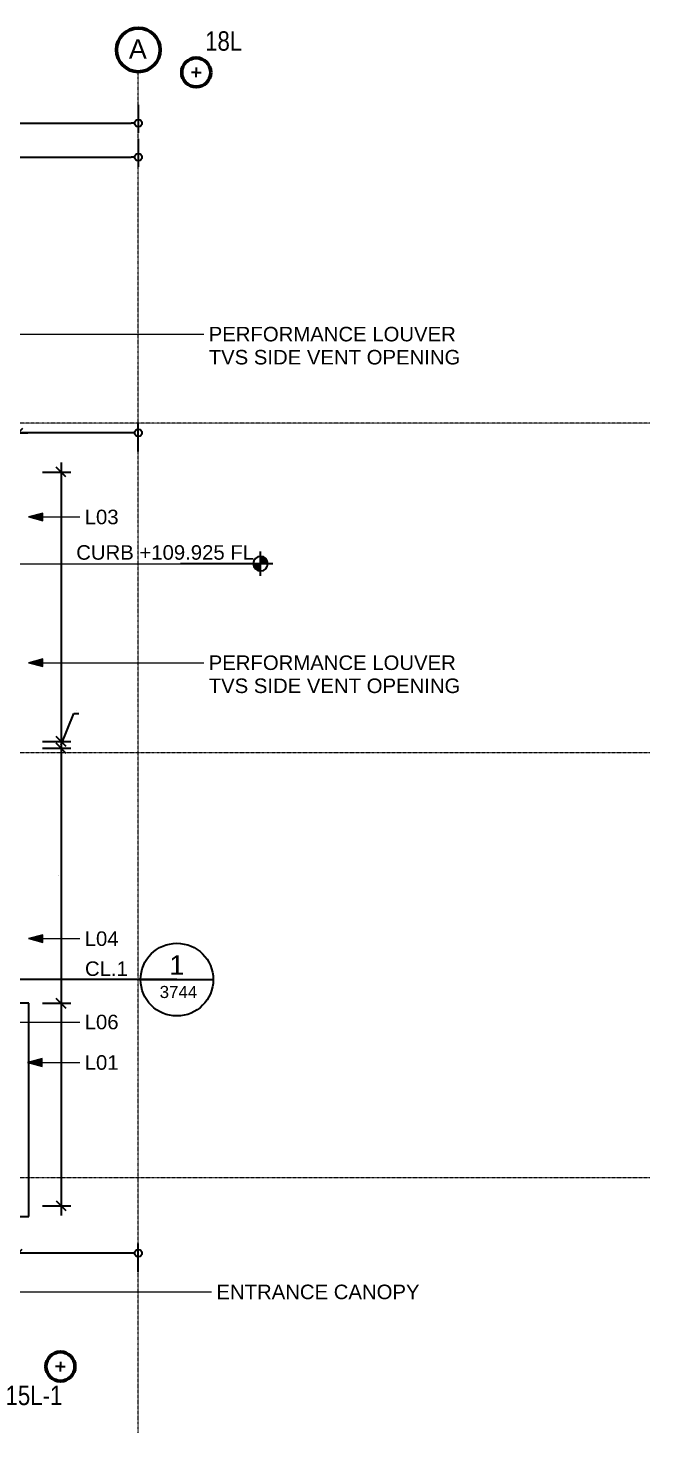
# Model space of a CAD drawing. Header units: millimetres. Extents: x -1379 to 1385823, y -4884429 to 548763.
# Drawn here: x 297205 to 310037, y -2320165 to -2291182 of the extents above; entities that cross this region are included whole.
import ezdxf

# ---------------------------------------------------------------- set-up
doc = ezdxf.new("R2010")
doc.units = ezdxf.units.MM
doc.linetypes.add('DPA_Grid _ Level 100', pattern=[10, 5.5, -1.6, 1.3, -1.6])
doc.linetypes.add('DPA_Hidden 50', pattern=[3, 2, -1])
doc.layers.add('000 - D I M', color=7, linetype='Continuous')
for name, color, linetype, lineweight in [('A-ANNO-NOTE', 7, 'Continuous', 35), ('A-DETL-GENF', 7, 'Continuous', 35), ('A-DETL-THIN', 7, 'Continuous', 25), ('G-ANNO-SPOR', 7, 'Continuous', 9), ('G-ANNO-TEXT', 7, 'Continuous', 9), ('S-GRID', 7, 'Continuous', 9), ('S-GRID-IDEN', 7, 'Continuous', 50)]:
    doc.layers.add(name, color=color, linetype=linetype, lineweight=lineweight)
doc.styles.add('ARIAL', font='arial.ttf')
doc.styles.add('Arial Narrow', font='ARIALN.TTF', dxfattribs={"height": 400})
doc.styles.add('Arial_1', font='arial.ttf', dxfattribs={"height": 125})
doc.styles.add('Arial_2', font='arial.ttf', dxfattribs={"height": 3})
doc.dimstyles.new('DPA-DIM-3_0_C-C', dxfattribs={"dimscale": 304.8, "dimtxt": 306.07782, "dimasz": 0.492126, "dimexe": 0.656168, "dimexo": 0.0625, "dimgap": 0.164042, "dimtad": 1, "dimdec": 0, "dimzin": 0, "dimdsep": 46, "dimtxsty": 'Arial_2', "dimblk1": 'DOTBLANK', "dimblk2": 'DOTBLANK', "dimsah": 1, "dimcen": 0.09, "dimdle": 0.656168, "dimclrd": 7, "dimclre": 7, "dimclrt": 7, "dimadec": 8, "dimazin": 0, "dimtfac": 1, "dimtdec": 4, "dimtix": 1, "dimtmove": 0, "dimatfit": 3, "dimfxl": 1.312336, "dimfxlon": 1, "dimtvp": 1, "dimtolj": 1, "dimtzin": 0, "dimarcsym": 2})
doc.dimstyles.new('DPA-DIM-3_0_C-T', dxfattribs={"dimscale": 304.8, "dimtxt": 306.07782, "dimasz": 0.492126, "dimexe": 0.656168, "dimexo": 0.0625, "dimgap": 0.164042, "dimtad": 0, "dimjust": 2, "dimdec": 0, "dimzin": 0, "dimdsep": 46, "dimtxsty": 'Arial_2', "dimblk1": 'DOTBLANK', "dimblk2": 'OBLIQUE', "dimsah": 1, "dimcen": 0.09, "dimdle": 0.656168, "dimclrd": 7, "dimclre": 7, "dimclrt": 7, "dimadec": 8, "dimazin": 0, "dimtfac": 1, "dimtdec": 4, "dimtix": 1, "dimtmove": 2, "dimatfit": 3, "dimfxl": 1.312336, "dimfxlon": 1, "dimtvp": 1, "dimtolj": 1, "dimtzin": 0, "dimarcsym": 2})
doc.dimstyles.new('DPA-DIM-3_0_T-T', dxfattribs={"dimscale": 304.8, "dimtxt": 306.07782, "dimasz": 0.656168, "dimexe": 0.656168, "dimexo": 0.0625, "dimgap": 0.164042, "dimtad": 1, "dimdec": 0, "dimzin": 0, "dimdsep": 46, "dimtxsty": 'Arial_2', "dimblk1": 'OBLIQUE', "dimblk2": 'OBLIQUE', "dimsah": 1, "dimcen": 0.09, "dimdle": 0.656168, "dimclrd": 7, "dimclre": 7, "dimclrt": 7, "dimadec": 8, "dimazin": 0, "dimtfac": 1, "dimtdec": 4, "dimtix": 1, "dimtmove": 0, "dimatfit": 3, "dimfxl": 1.312336, "dimfxlon": 1, "dimtvp": 1, "dimtolj": 1, "dimtzin": 0, "dimarcsym": 2})
doc.dimstyles.new('DPA-DIM-3_0_T-T_1', dxfattribs={"dimscale": 304.8, "dimtxt": 306.07782, "dimasz": 0.656168, "dimexe": 0.656168, "dimexo": 0.0625, "dimgap": 0.164042, "dimtad": 1, "dimdec": 0, "dimzin": 0, "dimdsep": 46, "dimtxsty": 'Arial_2', "dimblk1": 'OBLIQUE', "dimblk2": 'OBLIQUE', "dimsah": 1, "dimcen": 0.09, "dimdle": 0.656168, "dimclrd": 7, "dimclre": 7, "dimclrt": 7, "dimadec": 8, "dimazin": 0, "dimtfac": 1, "dimtdec": 4, "dimtix": 1, "dimtmove": 1, "dimatfit": 3, "dimfxl": 1.312336, "dimfxlon": 1, "dimtvp": 1, "dimtolj": 1, "dimtzin": 0, "dimarcsym": 2})

# ---------------------------------------------------------------- blocks, each defined once
blk = doc.blocks.new('DPA_AN_Callout - DPA_AN_Callout-5552215-IV01 - LOWER ROOF LEVEL PLAN')
at = {"layer": 'A-DETL-GENF', "color": 7, "linetype": 'DPA_Hidden 50', "lineweight": 70}
for p, q in [((-490, 358), (490, 358)), ((-640, -208), (-640, 208)), ((640, 208), (640, -208)), ((490, -358), (-490, -358))]:
    blk.add_line(p, q, dxfattribs=at)
at = {"layer": 'A-DETL-GENF', "color": 7, "lineweight": 25}
for p in [(320, -358), (6087, -954)]:
    blk.add_line(p, (320, -954), dxfattribs=at)
at = {"layer": 'A-DETL-GENF', "color": 7, "linetype": 'DPA_Hidden 50', "lineweight": 70}
for centre, start, end in [((-490, 208), 90, 180), ((490, 208), 360, 90), ((-490, -208), 180, 270), ((490, -208), 270, 0)]:
    blk.add_arc(centre, 150, start, end, dxfattribs=at)
blk = doc.blocks.new('Grid - 100 Scale-586761-IV01 - LOWER ROOF LEVEL PLAN')
at = {"layer": 'S-GRID-IDEN', "color": 7}
blk.add_circle((0, 0), 4.5, dxfattribs=at)
blk = doc.blocks.new('_DotBlank')
at = {"color": 7, "linetype": 'ByBlock', "lineweight": -2}
blk.add_line((-0.5, 0), (-1, 0), dxfattribs=at)
blk.add_circle((0, 0), 0.5, dxfattribs=at)
blk = doc.blocks.new('DIMBLOCK2-IV01 - LOWER ROOF LEVEL PLAN')
at = {"layer": '000 - D I M', "color": 7, "lineweight": -2, "transparency": 16777216}
for p, q in [((288540, -2293463), (288540, -2294044)), ((299480, -2293463), (299480, -2294044)), ((288690, -2293844), (299330, -2293844))]:
    blk.add_line(p, q, dxfattribs=at)
at = {"layer": 'Defpoints', "color": 7, "transparency": 16777216}
for p in [(288540, -2293444), (299480, -2293444), (299480, -2293844)]:
    blk.add_point(p, dxfattribs=at)
at = {"layer": '000 - D I M', "color": 7, "lineweight": -2, "transparency": 16777216, "xscale": 150, "yscale": 150, "zscale": 150, "rotation": 180}
blk.add_blockref('_DotBlank', (288540, -2293844), dxfattribs=at)
at = {"layer": '000 - D I M', "color": 7, "lineweight": -2, "transparency": 16777216, "xscale": 150, "yscale": 150, "zscale": 150}
blk.add_blockref('_DotBlank', (299480, -2293844), dxfattribs=at)
at = {"layer": '000 - D I M', "color": 7, "transparency": 16777216, "insert": (294010, -2293792), "char_height": 3, "width": 1384.41, "attachment_point": 5, "style": 'Arial_2'}
blk.add_mtext('\\A1;10940', dxfattribs=at)
blk = doc.blocks.new('DIMBLOCK3-IV01 - LOWER ROOF LEVEL PLAN')
at = {"layer": '000 - D I M', "color": 7, "lineweight": -2, "transparency": 16777216}
for p, q in [((280555, -2292763), (280555, -2293344)), ((299480, -2292763), (299480, -2293344)), ((280705, -2293144), (299330, -2293144))]:
    blk.add_line(p, q, dxfattribs=at)
at = {"layer": 'Defpoints', "color": 7, "transparency": 16777216}
for p in [(280555, -2292744), (299480, -2292744), (299480, -2293144)]:
    blk.add_point(p, dxfattribs=at)
at = {"layer": '000 - D I M', "color": 7, "lineweight": -2, "transparency": 16777216, "xscale": 150, "yscale": 150, "zscale": 150, "rotation": 180}
blk.add_blockref('_DotBlank', (280555, -2293144), dxfattribs=at)
at = {"layer": '000 - D I M', "color": 7, "lineweight": -2, "transparency": 16777216, "xscale": 150, "yscale": 150, "zscale": 150}
blk.add_blockref('_DotBlank', (299480, -2293144), dxfattribs=at)
at = {"layer": '000 - D I M', "color": 7, "transparency": 16777216, "insert": (290017, -2293092), "char_height": 3, "width": 1384.41, "attachment_point": 5, "style": 'Arial_2'}
blk.add_mtext('\\A1;18925', dxfattribs=at)
blk = doc.blocks.new('DPA_GM_ROW_Node - Large-3578395-IV01 - LOWER ROOF LEVEL PLAN')
at = {"layer": 'A-ANNO-NOTE', "color": 7, "lineweight": 25}
for p, q in [((0, 0), (-1, 0)), ((0, 1), (0, 0)), ((0, 0), (1, 0)), ((0, -1), (0, 0))]:
    blk.add_line(p, q, dxfattribs=at)
at = {"layer": 'A-ANNO-NOTE', "color": 7, "lineweight": 50}
blk.add_circle((0, 0), 3, dxfattribs=at)
blk = doc.blocks.new('_Oblique')
at = {"color": 7, "linetype": 'ByBlock', "lineweight": -2}
blk.add_line((-0.5, -0.5), (0.5, 0.5), dxfattribs=at)
blk = doc.blocks.new('DIMBLOCK18-IV01 - LOWER ROOF LEVEL PLAN')
at = {"layer": '000 - D I M', "color": 7, "lineweight": -2, "transparency": 16777216}
for p, q in [((296500, -2299533), (297200, -2299533)), ((296700, -2299914), (296700, -2299333)), ((297000, -2299914), (297000, -2299333))]:
    blk.add_line(p, q, dxfattribs=at)
at = {"layer": 'Defpoints', "color": 7, "transparency": 16777216}
for p in [(297000, -2299533), (296700, -2299933), (297000, -2299933)]:
    blk.add_point(p, dxfattribs=at)
at = {"layer": '000 - D I M', "color": 7, "lineweight": -2, "transparency": 16777216, "xscale": 200, "yscale": 200, "zscale": 200, "rotation": 180}
blk.add_blockref('_Oblique', (296700, -2299533), dxfattribs=at)
at = {"layer": '000 - D I M', "color": 7, "lineweight": -2, "transparency": 16777216, "xscale": 200, "yscale": 200, "zscale": 200}
blk.add_blockref('_Oblique', (297000, -2299533), dxfattribs=at)
at = {"layer": '000 - D I M', "color": 7, "transparency": 16777216, "insert": (296850, -2299481), "char_height": 3, "width": 830.65, "attachment_point": 5, "style": 'Arial_2'}
blk.add_mtext('\\A1;300', dxfattribs=at)
blk = doc.blocks.new('DIMBLOCK38-IV01 - LOWER ROOF LEVEL PLAN')
at = {"layer": '000 - D I M', "color": 7, "lineweight": -2, "transparency": 16777216}
for p, q in [((297885, -2300143), (297885, -2306098)), ((297504, -2300343), (298085, -2300343)), ((297504, -2305898), (298085, -2305898))]:
    blk.add_line(p, q, dxfattribs=at)
at = {"layer": 'Defpoints', "color": 7, "transparency": 16777216}
for p in [(297485, -2300343), (297485, -2305898), (297885, -2305898)]:
    blk.add_point(p, dxfattribs=at)
at = {"layer": '000 - D I M', "color": 7, "lineweight": -2, "transparency": 16777216, "xscale": 200, "yscale": 200, "zscale": 200}
for p, rotation in [((297885, -2300343), 90), ((297885, -2305898), 270)]:
    blk.add_blockref('_Oblique', p, dxfattribs=dict(at, rotation=rotation))
at = {"layer": '000 - D I M', "color": 7, "transparency": 16777216, "insert": (297834, -2303120), "char_height": 3, "width": 1107.53, "attachment_point": 5, "rotation": 90, "style": 'Arial_2'}
blk.add_mtext('\\A1;5555', dxfattribs=at)
blk = doc.blocks.new('DIMBLOCK39-IV01 - LOWER ROOF LEVEL PLAN')
at = {"layer": '000 - D I M', "color": 7, "lineweight": -2, "transparency": 16777216}
for p, q in [((297885, -2305968), (298147, -2305325)), ((298147, -2305325), (298253, -2305325)), ((297504, -2305898), (298085, -2305898)), ((297885, -2305698), (297885, -2306238)), ((297504, -2306038), (298085, -2306038))]:
    blk.add_line(p, q, dxfattribs=at)
at = {"layer": 'Defpoints', "color": 7, "transparency": 16777216}
for p in [(297485, -2305898), (297485, -2306038), (297885, -2306038)]:
    blk.add_point(p, dxfattribs=at)
at = {"layer": '000 - D I M', "color": 7, "lineweight": -2, "transparency": 16777216, "xscale": 200, "yscale": 200, "zscale": 200}
for p, rotation in [((297885, -2305898), 90), ((297885, -2306038), 270)]:
    blk.add_blockref('_Oblique', p, dxfattribs=dict(at, rotation=rotation))
at = {"layer": '000 - D I M', "color": 7, "transparency": 16777216, "insert": (298195, -2305273), "char_height": 3, "width": 830.65, "attachment_point": 1, "rotation": 90, "line_spacing_factor": 0.941778, "style": 'Arial_2'}
blk.add_mtext('\\A1;140', dxfattribs=at)
blk = doc.blocks.new('DIMBLOCK40-IV01 - LOWER ROOF LEVEL PLAN')
at = {"layer": '000 - D I M', "color": 7, "lineweight": -2, "transparency": 16777216}
for p, q in [((297885, -2305838), (297885, -2311500)), ((297504, -2306038), (298085, -2306038)), ((297504, -2311300), (298085, -2311300))]:
    blk.add_line(p, q, dxfattribs=at)
at = {"layer": 'Defpoints', "color": 7, "transparency": 16777216}
for p in [(297485, -2306038), (297485, -2311300), (297885, -2311300)]:
    blk.add_point(p, dxfattribs=at)
at = {"layer": '000 - D I M', "color": 7, "lineweight": -2, "transparency": 16777216, "xscale": 200, "yscale": 200, "zscale": 200}
for p, rotation in [((297885, -2306038), 90), ((297885, -2311300), 270)]:
    blk.add_blockref('_Oblique', p, dxfattribs=dict(at, rotation=rotation))
at = {"layer": '000 - D I M', "color": 7, "transparency": 16777216, "insert": (297834, -2308669), "char_height": 3, "width": 1107.53, "attachment_point": 5, "rotation": 90, "style": 'Arial_2'}
blk.add_mtext('\\A1;5262', dxfattribs=at)
blk = doc.blocks.new('DIMBLOCK41-IV01 - LOWER ROOF LEVEL PLAN')
at = {"layer": '000 - D I M', "color": 7, "lineweight": -2, "transparency": 16777216}
for p, q in [((297885, -2311100), (297885, -2315678)), ((297504, -2311300), (298085, -2311300)), ((297504, -2315478), (298085, -2315478))]:
    blk.add_line(p, q, dxfattribs=at)
at = {"layer": 'Defpoints', "color": 7, "transparency": 16777216}
for p in [(297485, -2311300), (297485, -2315478), (297885, -2315478)]:
    blk.add_point(p, dxfattribs=at)
at = {"layer": '000 - D I M', "color": 7, "lineweight": -2, "transparency": 16777216, "xscale": 200, "yscale": 200, "zscale": 200}
for p, rotation in [((297885, -2311300), 90), ((297885, -2315478), 270)]:
    blk.add_blockref('_Oblique', p, dxfattribs=dict(at, rotation=rotation))
at = {"layer": '000 - D I M', "color": 7, "transparency": 16777216, "insert": (297834, -2313389), "char_height": 3, "width": 1107.53, "attachment_point": 5, "rotation": 90, "style": 'Arial_2'}
blk.add_mtext('\\A1;4178', dxfattribs=at)
blk = doc.blocks.new('Spot Elevations - Plan 100-639935-IV01 - LOWER ROOF LEVEL PLAN')
at = {"layer": 'A-ANNO-NOTE', "lineweight": 9}
h = blk.add_hatch(color=7, dxfattribs=at)
edge = h.paths.add_edge_path()
edge.add_arc((-9.05, 0), 1.5, 90, 180, ccw=False)
edge.add_line((-9.05, 1.5), (-9.05, 0))
edge.add_line((-9.05, 0), (-10.55, 0))
h = blk.add_hatch(color=7, dxfattribs=at)
edge = h.paths.add_edge_path()
edge.add_arc((-9.05, 0), 1.5, -90, 0, ccw=False)
edge.add_line((-9.05, -1.5), (-9.05, 0))
edge.add_line((-9.05, 0), (-7.55, 0))
at = {"layer": 'A-ANNO-NOTE', "color": 7, "lineweight": 25}
for p, q in [((-11.55, 0), (-6.55, 0)), ((-9.05, -2.5), (-9.05, 2.5)), ((-7.5, 0), (7.5, 0))]:
    blk.add_line(p, q, dxfattribs=at)
blk.add_circle((-9.05, 0), 1.5, dxfattribs=at)
blk = doc.blocks.new('DIMBLOCK57-IV01 - LOWER ROOF LEVEL PLAN')
at = {"layer": 'Defpoints', "color": 7, "transparency": 16777216}
for p in [(299480, -2299533), (299480, -2299674), (299480, -2299674)]:
    blk.add_point(p, dxfattribs=at)
blk = doc.blocks.new('_None')
blk = doc.blocks.new('DIMBLOCK58-IV01 - LOWER ROOF LEVEL PLAN')
at = {"layer": '000 - D I M', "color": 7, "lineweight": -2, "transparency": 16777216}
for p, q in [((299330, -2299533), (296800, -2299533)), ((297000, -2299914), (297000, -2299333)), ((299480, -2299914), (299480, -2299333))]:
    blk.add_line(p, q, dxfattribs=at)
at = {"layer": 'Defpoints', "color": 7, "transparency": 16777216}
for p in [(297000, -2299533), (297000, -2299933), (299480, -2299933)]:
    blk.add_point(p, dxfattribs=at)
at = {"layer": '000 - D I M', "color": 7, "lineweight": -2, "transparency": 16777216, "xscale": 150, "yscale": 150, "zscale": 150, "rotation": 180}
blk.add_blockref('_Oblique', (297000, -2299533), dxfattribs=at)
at = {"layer": '000 - D I M', "color": 7, "lineweight": -2, "transparency": 16777216, "xscale": 150, "yscale": 150, "zscale": 150}
blk.add_blockref('_DotBlank', (299480, -2299533), dxfattribs=at)
at = {"layer": '000 - D I M', "color": 7, "transparency": 16777216, "insert": (297744, -2299291), "char_height": 3, "width": 1107.53, "attachment_point": 1, "line_spacing_factor": 0.941778, "style": 'Arial_2'}
blk.add_mtext('\\A1;2480', dxfattribs=at)
blk = doc.blocks.new('DIMBLOCK67-IV01 - LOWER ROOF LEVEL PLAN')
at = {"layer": 'Defpoints', "color": 7, "transparency": 16777216}
for p in [(299480, -2316458), (299480, -2316600), (299480, -2316600)]:
    blk.add_point(p, dxfattribs=at)
blk = doc.blocks.new('DIMBLOCK68-IV01 - LOWER ROOF LEVEL PLAN')
at = {"layer": '000 - D I M', "color": 7, "lineweight": -2, "transparency": 16777216}
for p, q in [((297000, -2316077), (297000, -2316658)), ((299480, -2316839), (299480, -2316258)), ((299330, -2316458), (296800, -2316458))]:
    blk.add_line(p, q, dxfattribs=at)
at = {"layer": 'Defpoints', "color": 7, "transparency": 16777216}
for p in [(297000, -2316058), (297000, -2316458), (299480, -2316858)]:
    blk.add_point(p, dxfattribs=at)
at = {"layer": '000 - D I M', "color": 7, "lineweight": -2, "transparency": 16777216, "xscale": 150, "yscale": 150, "zscale": 150, "rotation": 180}
blk.add_blockref('_Oblique', (297000, -2316458), dxfattribs=at)
at = {"layer": '000 - D I M', "color": 7, "lineweight": -2, "transparency": 16777216, "xscale": 150, "yscale": 150, "zscale": 150}
blk.add_blockref('_DotBlank', (299480, -2316458), dxfattribs=at)
at = {"layer": '000 - D I M', "color": 7, "transparency": 16777216, "insert": (297765, -2316217), "char_height": 3, "width": 1107.53, "attachment_point": 1, "line_spacing_factor": 0.941778, "style": 'Arial_2'}
blk.add_mtext('\\A1;2480', dxfattribs=at)

msp = doc.modelspace()

# ---------------------------------------------------------------- hatches: boundary and pattern name
at = {"layer": 'G-ANNO-TEXT'}
for points in [[(297210.6, -2301267.8), (297510.6, -2301348.1), (297510.6, -2301187.4)], [(297210.6, -2304275.6), (297510.6, -2304356), (297510.6, -2304195.2)], [(297210.6, -2309967.8), (297510.6, -2310048.1), (297510.6, -2309887.4)], [(297193, -2312523.3), (297493, -2312603.7), (297493, -2312442.9)]]:
    msp.add_hatch(color=7, dxfattribs=at).paths.add_polyline_path(points)

# ---------------------------------------------------------------- linework, layer by layer
at = {"layer": 'A-ANNO-NOTE', "color": 7, "lineweight": 25}
msp.add_line((299526.9, -2310810.5), (301026.9, -2310810.5), dxfattribs=at)
msp.add_circle((300276.9, -2310813.3), 750, dxfattribs=at)
at = {"layer": 'A-DETL-THIN', "color": 7}
for p, q in [((297219.6, -2311297.7), (296999.6, -2311297.7)), ((297219.6, -2315697.7), (297219.6, -2311297.7)), ((280769.6, -2315697.7), (297219.6, -2315697.7))]:
    msp.add_line(p, q, dxfattribs=at)
at = {"layer": 'G-ANNO-SPOR', "color": 7}
for p, q in [((296849.5, -2302231.7), (300756.8, -2302231.7)), ((300756.8, -2302231.7), (301097.9, -2302231.7))]:
    msp.add_line(p, q, dxfattribs=at)
at = {"layer": 'G-ANNO-TEXT', "color": 7}
for p, q in [((295977.9, -2297496.1), (300832.5, -2297496.1)), ((297510.6, -2301187.4), (297210.6, -2301267.8)), ((297210.6, -2301267.8), (297510.6, -2301348.1)), ((297210.6, -2301267.8), (298273.2, -2301267.8)), ((297510.6, -2301348.1), (297510.6, -2301187.4)), ((297510.6, -2304195.2), (297210.6, -2304275.6)), ((297510.6, -2304356), (297510.6, -2304195.2)), ((297210.6, -2304275.6), (297510.6, -2304356)), ((297210.6, -2304275.6), (300832.5, -2304275.6)), ((297510.6, -2309887.4), (297210.6, -2309967.8)), ((297210.6, -2309967.8), (297510.6, -2310048.1)), ((297210.6, -2309967.8), (298273.2, -2309967.8)), ((297510.6, -2310048.1), (297510.6, -2309887.4)), ((296889.6, -2311687.8), (298273.2, -2311687.8)), ((297493, -2312442.9), (297193, -2312523.3)), ((297193, -2312523.3), (297493, -2312603.7)), ((297193, -2312523.3), (298273.2, -2312523.3)), ((297493, -2312603.7), (297493, -2312442.9)), ((292219.5, -2317256.3), (300989.3, -2317256.3))]:
    msp.add_line(p, q, dxfattribs=at)
at = {"layer": 'S-GRID', "color": 7, "linetype": 'DPA_Grid _ Level 100'}
for p, q in [((299479.6, -2320165.5), (299479.6, -2292081.5)), ((310037.1, -2299332.7), (273056.2, -2299332.7)), ((310037.1, -2306137.7), (273056.2, -2306137.7)), ((310037.1, -2314902.7), (273056.2, -2314902.7))]:
    msp.add_line(p, q, dxfattribs=at)

# ---------------------------------------------------------------- block references
at = {"layer": 'A-ANNO-NOTE', "color": 7, "lineweight": 25, "xscale": 100, "yscale": 100, "zscale": 100}
for p in [(300674.8, -2292095.7), (297873.1, -2318795.8)]:
    msp.add_blockref('DPA_GM_ROW_Node - Large-3578395-IV01 - LOWER ROOF LEVEL PLAN', p, dxfattribs=at)
at = {"layer": 'A-DETL-GENF', "color": 7}
msp.add_blockref('DPA_AN_Callout - DPA_AN_Callout-5552215-IV01 - LOWER ROOF LEVEL PLAN', (294189.6, -2309856.1), dxfattribs=at)
at = {"layer": 'G-ANNO-SPOR', "color": 7, "lineweight": 25, "extrusion": (0, 0, -1), "xscale": 99.99999999999993, "yscale": 99.99999999999993, "zscale": 99.99999999999993}
msp.add_blockref('Spot Elevations - Plan 100-639935-IV01 - LOWER ROOF LEVEL PLAN', (-301097.9, -2302231.7), dxfattribs=at)
at = {"layer": 'S-GRID-IDEN', "color": 7, "xscale": 99.99999999999993, "yscale": 99.99999999999993, "zscale": 99.99999999999993}
msp.add_blockref('Grid - 100 Scale-586761-IV01 - LOWER ROOF LEVEL PLAN', (299479.6, -2291631.5), dxfattribs=at)

# ---------------------------------------------------------------- texts
at = {"layer": 'A-ANNO-NOTE', "color": 7, "lineweight": 9, "attachment_point": 1}
for s, insert, char_height, width, style in [('1', (300119.6, -2310311.3), 400, 376.793, 'ARIAL'), ('3744', (299920, -2310943), 250, 929.957, 'Arial_1')]:
    msp.add_mtext(s, dxfattribs=dict(at, insert=insert, char_height=char_height, width=width, style=style))
at = {"layer": 'G-ANNO-SPOR', "color": 7, "insert": (298198.8, -2301850), "char_height": 300, "width": 4381.481, "attachment_point": 1, "line_spacing_factor": 0.941778, "style": 'Arial_2'}
msp.add_mtext('CURB +109.925 FL', dxfattribs=at)
at = {"layer": 'G-ANNO-TEXT', "color": 7, "attachment_point": 1}
for s, insert, char_height, width, style in [('18L', (300858.8, -2291247.7), 400, 937.974, 'Arial Narrow'), ('PERFORMANCE LOUVER', (300932.5, -2297345.1), 300, 6253.162, 'Arial_2'), ('TVS SIDE VENT OPENING', (300932.5, -2297821.3), 300, 6397.466, 'Arial_2'), ('L03', (298373.2, -2301117.8), 300, 865.822, 'Arial_2'), ('PERFORMANCE LOUVER', (300932.5, -2304124.6), 300, 6253.162, 'Arial_2'), ('TVS SIDE VENT OPENING', (300932.5, -2304600.8), 300, 6397.466, 'Arial_2'), ('L04', (298373.2, -2309817.8), 300, 865.822, 'Arial_2'), ('CL.1', (298379.1, -2310437.3), 300, 1090.295, 'Arial_2'), ('L06', (298373.2, -2311537.8), 300, 865.822, 'Arial_2'), ('L01', (298373.2, -2312373.3), 300, 865.822, 'Arial_2'), ('ENTRANCE CANOPY', (301091.5, -2317106.3), 300, 5138.817, 'Arial_2'), ('15L-1', (296740, -2319191.7), 400, 1435.021, 'Arial Narrow')]:
    msp.add_mtext(s, dxfattribs=dict(at, insert=insert, char_height=char_height, width=width, style=style))
at = {"layer": 'S-GRID-IDEN', "color": 7, "lineweight": 9, "insert": (299283.3, -2291415.6), "char_height": 400, "width": 456.962, "attachment_point": 1, "style": 'ARIAL'}
msp.add_mtext('A', dxfattribs=at)

# ---------------------------------------------------------------- dimensions: what is measured, and where the dimension line sits
at = {"layer": '000 - D I M', "color": 7}
for base, p1, p2, dimstyle, override, picture, middle in [((299479.6, -2293143.9), (280554.6, -2292743.9), (299479.6, -2292743.9), 'DPA-DIM-3_0_C-C', {"dimpost": '<>', "dimclrd": 7, "dimclre": 7, "dimclrt": 7, "dimfxl": 18925.000001}, 'DIMBLOCK3-IV01 - LOWER ROOF LEVEL PLAN', (290017.1, -2293092.3)), ((299479.6, -2293843.9), (288539.6, -2293443.9), (299479.6, -2293443.9), 'DPA-DIM-3_0_C-C', {"dimpost": '<>', "dimclrd": 7, "dimclre": 7, "dimclrt": 7, "dimfxl": 10940}, 'DIMBLOCK2-IV01 - LOWER ROOF LEVEL PLAN', (294009.6, -2293792.3)), ((296999.6, -2299532.7), (296699.6, -2299932.7), (296999.6, -2299932.7), 'DPA-DIM-3_0_T-T', {"dimpost": '<>', "dimclrd": 7, "dimclre": 7, "dimclrt": 7, "dimfxl": 300}, 'DIMBLOCK18-IV01 - LOWER ROOF LEVEL PLAN', (296849.6, -2299481.2))]:
    dim = msp.add_linear_dim(base=base, p1=p1, p2=p2, dimstyle=dimstyle, override=override, dxfattribs=at)
    dim.commit()
    dim.dimension.update_dxf_attribs({"geometry": picture, "text_midpoint": middle})
for base, p1, p2, override, picture, middle in [((296999.6, -2299532.7), (299479.6, -2299932.7), (296999.6, -2299932.7), {"dimpost": '<>', "dimclrd": 7, "dimclre": 7, "dimclrt": 7, "dimfxl": 2480}, 'DIMBLOCK58-IV01 - LOWER ROOF LEVEL PLAN', (298297.6, -2299293.2)), ((296999.6, -2316458.1), (299479.6, -2316858.1), (296999.6, -2316058.1), {"dimpost": '<>', "dimclrd": 7, "dimclre": 7, "dimclrt": 7, "dimfxl": 2605.839596}, 'DIMBLOCK68-IV01 - LOWER ROOF LEVEL PLAN', (298319, -2316218.6))]:
    dim = msp.add_linear_dim(base=base, p1=p1, p2=p2, dimstyle='DPA-DIM-3_0_C-T', override=override, dxfattribs=at)
    dim.commit()
    dim.dimension.update_dxf_attribs({"geometry": picture, "text_midpoint": middle, "dimtype": 160})
for base, p1, p2, picture, middle in [((299479.6, -2299532.7), (299479.6, -2299674.1), (299479.6, -2299674.1), 'DIMBLOCK57-IV01 - LOWER ROOF LEVEL PLAN', (299479.6, -2299532.7)), ((299479.6, -2316458.1), (299479.6, -2316599.5), (299479.6, -2316599.5), 'DIMBLOCK67-IV01 - LOWER ROOF LEVEL PLAN', (299479.6, -2316458.1))]:
    dim = msp.add_linear_dim(base=base, p1=p1, p2=p2, text=' ', dimstyle='DPA-DIM-3_0_C-T', override={"dimpost": '<>', "dimblk": 'None', "dimse1": 1, "dimse2": 1, "dimsd1": 1, "dimsd2": 1, "dimclrd": 7, "dimclre": 7, "dimclrt": 7, "dimfxl": 0}, dxfattribs=at)
    dim.commit()
    dim.dimension.update_dxf_attribs({"geometry": picture, "text_midpoint": middle})
for base, p1, p2, override, picture, middle in [((297885.1, -2305897.7), (297485.1, -2300342.7), (297485.1, -2305897.7), {"dimpost": '<>', "dimclrd": 7, "dimclre": 7, "dimclrt": 7, "dimfxl": 5555}, 'DIMBLOCK38-IV01 - LOWER ROOF LEVEL PLAN', (297833.6, -2303120.2)), ((297885.1, -2311299.7), (297485.1, -2306037.7), (297485.1, -2311299.7), {"dimpost": '<>', "dimclrd": 7, "dimclre": 7, "dimclrt": 7, "dimfxl": 5262}, 'DIMBLOCK40-IV01 - LOWER ROOF LEVEL PLAN', (297833.6, -2308668.7)), ((297885.1, -2315477.7), (297485.1, -2311299.7), (297485.1, -2315477.7), {"dimpost": '<>', "dimclrd": 7, "dimclre": 7, "dimclrt": 7, "dimfxl": 4178}, 'DIMBLOCK41-IV01 - LOWER ROOF LEVEL PLAN', (297833.6, -2313388.7))]:
    dim = msp.add_linear_dim(base=base, p1=p1, p2=p2, angle=90, dimstyle='DPA-DIM-3_0_T-T', override=override, dxfattribs=at)
    dim.commit()
    dim.dimension.update_dxf_attribs({"geometry": picture, "text_midpoint": middle})
dim = msp.add_linear_dim(base=(297885.1, -2306037.7), p1=(297485.1, -2305897.7), p2=(297485.1, -2306037.7), angle=90, dimstyle='DPA-DIM-3_0_T-T_1', override={"dimpost": '<>', "dimclrd": 7, "dimclre": 7, "dimclrt": 7, "dimfxl": 140}, dxfattribs=at)
dim.commit()
dim.dimension.update_dxf_attribs({"geometry": 'DIMBLOCK39-IV01 - LOWER ROOF LEVEL PLAN', "text_midpoint": (298196.6, -2305325.3), "dimtype": 160, "text_rotation": 90})

doc.saveas('drawing.dxf')
